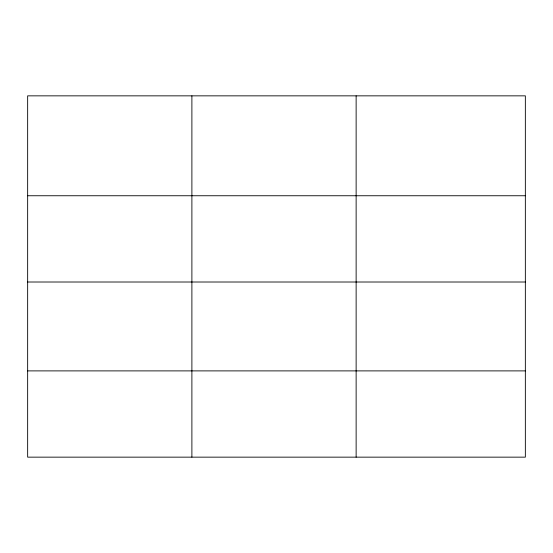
<?xml version="1.0" encoding="UTF-8"?>
<svg xmlns="http://www.w3.org/2000/svg" width="553" height="553" viewBox="0 0 553 553"><rect width="100%" height="100%" fill="white"/><g stroke="black" fill="none" stroke-linecap="round" stroke-linejoin="round"><path stroke-width="0.83" d="M525.35 282.009L525.35 95.849L27.65 95.849L27.65 457.151L525.35 457.151L525.35 282.009L27.65 282.009M27.65 195.748L525.35 195.748M27.65 370.89L525.35 370.89M356.132 95.849L356.132 457.151M191.891 95.849L191.891 457.151"/></g></svg>
